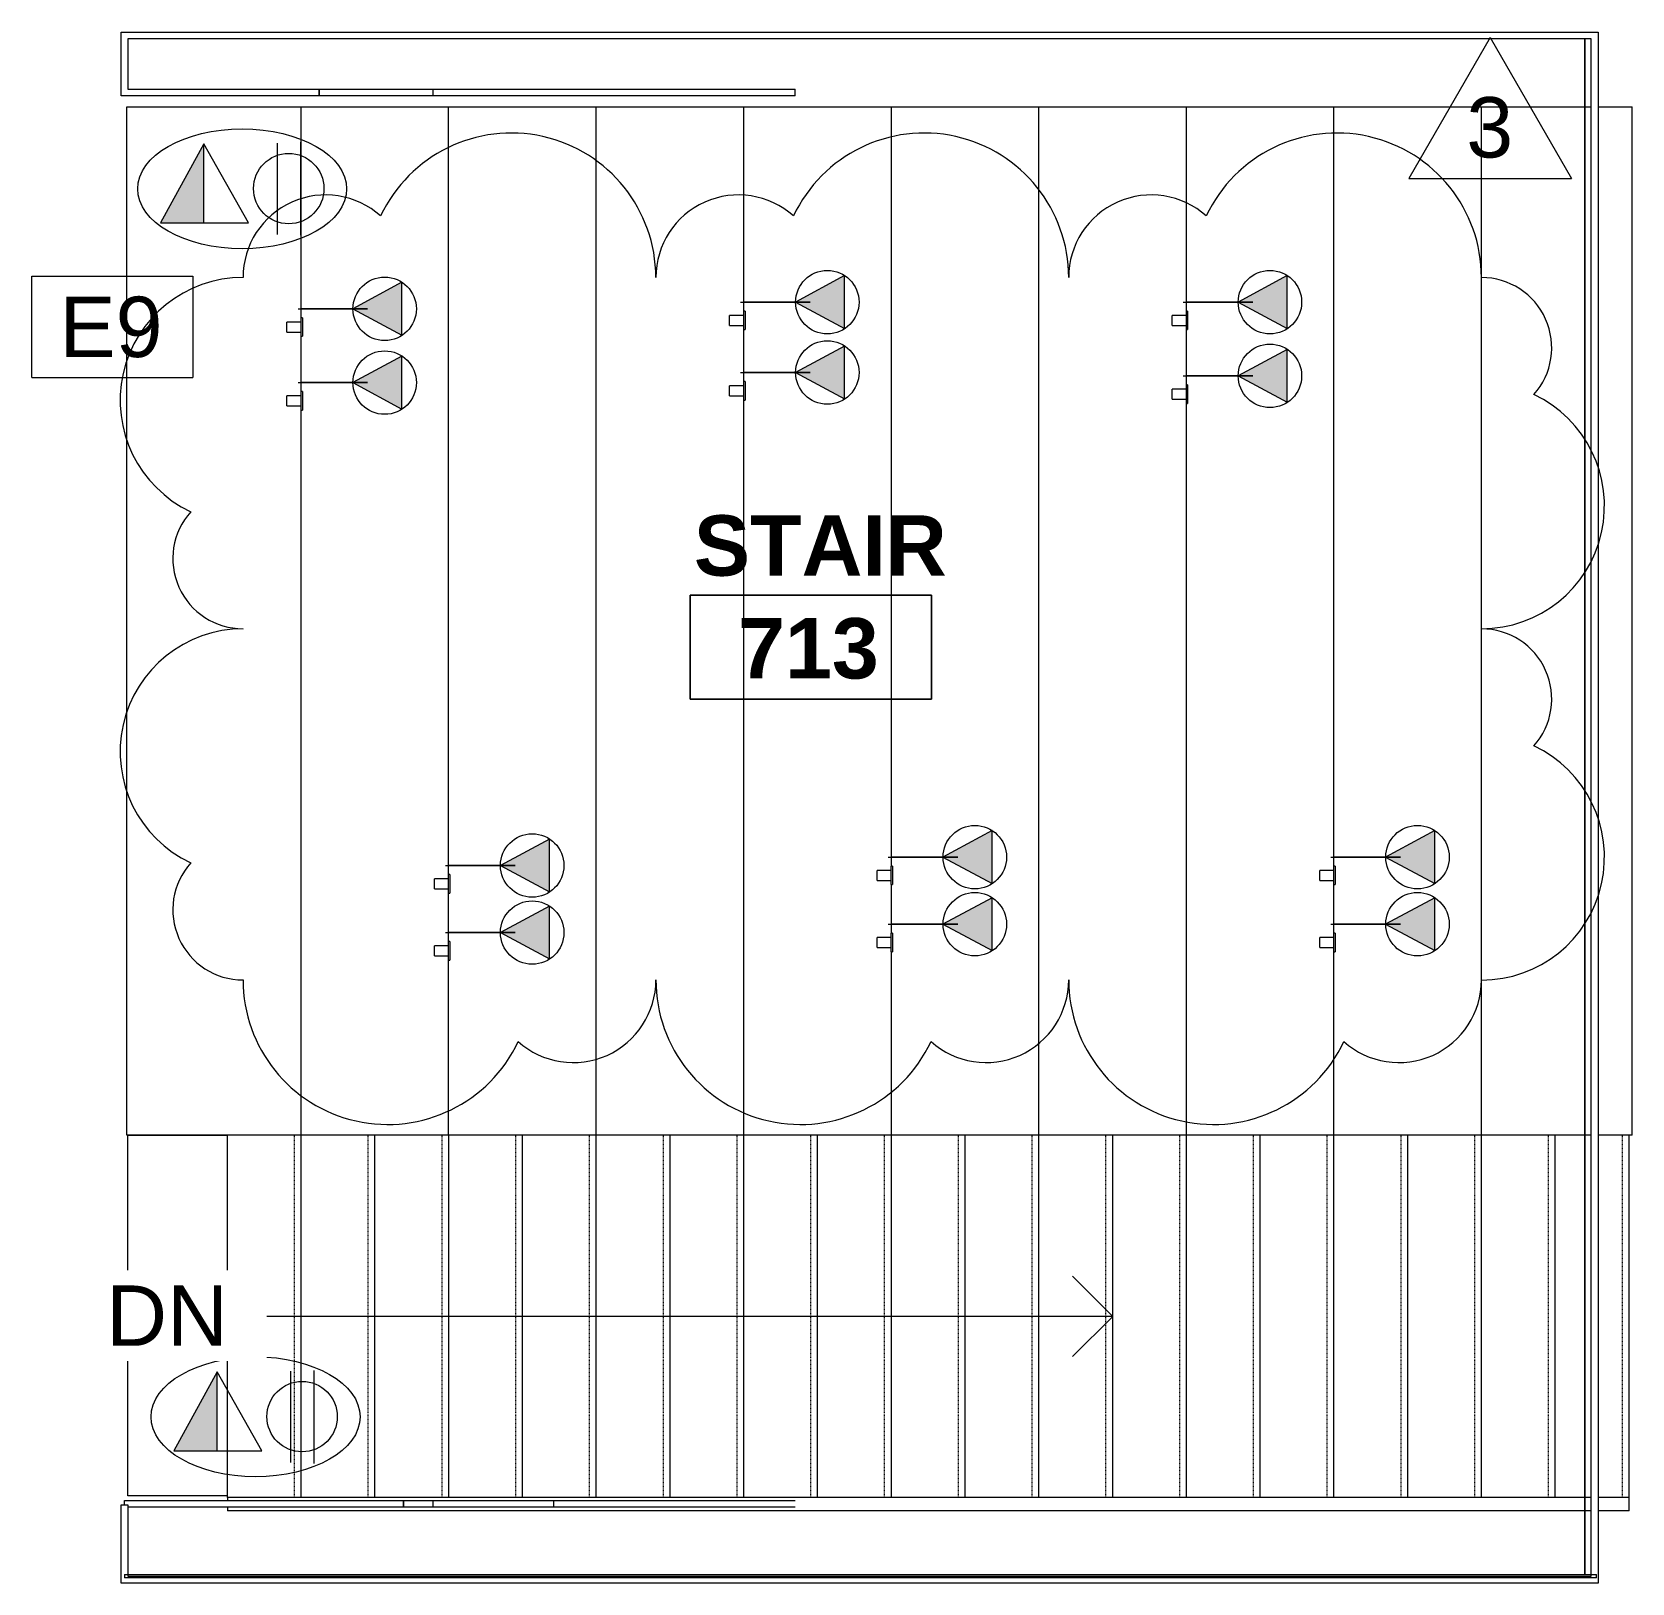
# Model space of a CAD drawing. Header units: inches. Extents: x -2349 to 1043, y -456 to 2193.
# Drawn here: x 247.5 to 486.1, y 299.5 to 530.7 of the extents above; entities that cross this region are included whole.
import ezdxf

# ---------------------------------------------------------------- set-up
doc = ezdxf.new("R2010")
doc.units = ezdxf.units.IN
doc.header["$MEASUREMENT"] = 0
doc.linetypes.add('Overhead 1_16_', pattern=[0.101562, 0.0625, -0.039062])
for name, color, linetype, lineweight in [('A-ANNO-KEYN', 231, 'Continuous', 9), ('A-ANNO-NOTE', 131, 'Continuous', 30), ('A-AREA-IDEN', 2, 'Continuous', 9), ('A-GENM', 13, 'Continuous', 9), ('A-GLAZ-CURT', 52, 'Continuous', 13), ('A-GLAZ-CWMG', 51, 'Continuous', 13), ('E-ELEC-FIXT', 91, 'Continuous', 9), ('G-ANNO-REVC', 71, 'Continuous', 9), ('G-ANNO-REVC-IDEN', 71, 'Continuous', 9), ('I-WALL', 2, 'Continuous', 13), ('S-STRS', 31, 'Continuous', 9), ('S-STRS-ANNO', 31, 'Continuous', 9), ('S-STRS-IDEN', 31, 'Continuous', 9)]:
    doc.layers.add(name, color=color, linetype=linetype, lineweight=lineweight)
doc.styles.add('Arial', font='arial.ttf', dxfattribs={"height": 9})
doc.styles.add('Swis721 Lt BT_B', font='', dxfattribs={"height": 9})
doc.styles.get('Swis721 Lt BT_B').set_extended_font_data('Swis721 Lt BT', bold=True)

# ---------------------------------------------------------------- blocks, each defined once
blk = doc.blocks.new('Rectangular Mullion - 1_ x 1_ SQUARE-9059006-7TH FLOOR POWER _ SIGNAL')
at = {"layer": 'A-GLAZ-CWMG', "lineweight": 9}
for p, q in [((285.7, 299.47), (260.85, 299.47)), ((261.85, 300.47), (285.7, 300.47))]:
    blk.add_line(p, q, dxfattribs=at)
blk = doc.blocks.new('Rectangular Mullion - 1_ x 1_ SQUARE-9059041-7TH FLOOR POWER _ SIGNAL')
at = {"layer": 'A-GLAZ-CWMG', "lineweight": 9}
for p, q in [((480.05, 300.47), (480.05, 323)), ((481.05, 323), (481.05, 299.47))]:
    blk.add_line(p, q, dxfattribs=at)
blk = doc.blocks.new('Rectangular Mullion - 1_ x 1_ SQUARE-9059005-7TH FLOOR POWER _ SIGNAL')
at = {"layer": 'A-GLAZ-CWMG', "lineweight": 9}
for p, q in [((260.85, 311.11), (261.85, 311.11)), ((260.85, 299.47), (260.85, 311.11)), ((261.85, 311.11), (261.85, 300.47))]:
    blk.add_line(p, q, dxfattribs=at)
blk = doc.blocks.new('Rectangular Mullion - 1_ x 1_ SQUARE-9176759-7TH FLOOR POWER _ SIGNAL')
at = {"layer": 'A-GLAZ-CWMG', "lineweight": 9}
for p, q in [((260.85, 530.72), (285.7, 530.72)), ((285.7, 529.72), (261.85, 529.72))]:
    blk.add_line(p, q, dxfattribs=at)
blk = doc.blocks.new('Rectangular Mullion - 1_ x 1_ SQUARE-9176758-7TH FLOOR POWER _ SIGNAL')
at = {"layer": 'A-GLAZ-CWMG', "lineweight": 9}
for p, q in [((260.85, 521.22), (260.85, 530.72)), ((261.85, 529.72), (261.85, 522.22))]:
    blk.add_line(p, q, dxfattribs=at)
blk = doc.blocks.new('Stairs 3 - Stairs 3-8865407-7TH FLOOR POWER _ SIGNAL')
at = {"layer": 'S-STRS'}
for p, q in [((261.68, 519.57), (287.67, 519.57)), ((261.68, 366.22), (261.68, 519.57)), ((287.67, 519.57), (309.67, 519.57)), ((287.67, 488.1), (287.67, 519.57)), ((309.67, 519.57), (331.68, 519.57)), ((309.67, 405.1), (309.67, 519.57)), ((331.68, 519.57), (353.68, 519.57)), ((331.68, 366.22), (331.68, 519.57)), ((353.68, 519.57), (375.68, 519.57)), ((353.68, 489.1), (353.68, 519.57)), ((375.68, 519.57), (397.68, 519.57)), ((375.68, 406.35), (375.68, 519.57)), ((397.68, 519.57), (419.68, 519.57)), ((397.68, 366.22), (397.68, 519.57)), ((419.68, 519.57), (441.68, 519.57)), ((419.68, 489.1), (419.68, 519.57)), ((441.68, 519.57), (463.68, 519.57)), ((441.68, 406.35), (441.68, 519.57)), ((463.68, 519.57), (480.05, 519.57)), ((463.68, 366.22), (463.68, 519.57)), ((481.05, 519.57), (486.12, 519.57)), ((486.12, 366.22), (486.12, 519.57)), ((287.67, 477.1), (287.67, 485.35)), ((353.68, 478.6), (353.68, 486.35)), ((419.68, 478.1), (419.68, 486.35)), ((353.68, 366.22), (353.68, 475.85)), ((419.68, 366.22), (419.68, 475.35)), ((287.67, 366.22), (287.67, 474.35)), ((375.68, 396.35), (375.68, 403.6)), ((441.68, 396.35), (441.68, 403.6)), ((309.67, 395.1), (309.67, 402.35)), ((309.67, 366.22), (309.67, 392.35)), ((375.68, 366.22), (375.68, 393.6)), ((441.68, 366.22), (441.68, 393.6)), ((287.67, 366.22), (261.68, 366.22)), ((261.85, 366.22), (276.68, 366.22)), ((261.85, 312.47), (261.85, 366.22)), ((276.68, 312.47), (276.68, 366.22)), ((309.67, 366.22), (287.68, 366.22)), ((331.68, 366.22), (309.68, 366.22)), ((353.68, 366.22), (331.68, 366.22)), ((375.68, 366.22), (353.68, 366.22)), ((397.68, 366.22), (375.68, 366.22)), ((419.68, 366.22), (397.68, 366.22)), ((441.68, 366.22), (419.68, 366.22)), ((463.68, 366.22), (441.68, 366.22)), ((480.05, 366.22), (463.68, 366.22)), ((486.12, 366.22), (481.05, 366.22)), ((276.68, 312.47), (261.85, 312.47))]:
    blk.add_line(p, q, dxfattribs=at)
blk = doc.blocks.new('System Panel - Glazed-9058453-7TH FLOOR POWER _ SIGNAL')
at = {"layer": 'A-GLAZ-CURT', "lineweight": 9}
blk.add_line((-23, 0.5), (-23, -0.5), dxfattribs=at)
blk = doc.blocks.new('System Panel - Glazed-9036165-7TH FLOOR POWER _ SIGNAL')
at = {"layer": 'A-GLAZ-CURT', "lineweight": 9}
blk.add_line((-9, 0.5), (-9, -0.5), dxfattribs=at)
blk = doc.blocks.new('Rectangular Mullion - 1_ x 1_ SQUARE-9021205-7TH FLOOR POWER _ SIGNAL')
at = {"layer": 'A-GLAZ-CWMG', "lineweight": 9}
for p, q in [((343.35, 522.22), (361.35, 522.22)), ((361.35, 521.22), (343.35, 521.22))]:
    blk.add_line(p, q, dxfattribs=at)
blk = doc.blocks.new('Rectangular Mullion - 1_ x 1_ SQUARE-9058450-7TH FLOOR POWER _ SIGNAL')
at = {"layer": 'A-GLAZ-CWMG', "lineweight": 9}
for p, q in [((307.35, 522.22), (325.35, 522.22)), ((325.35, 521.22), (307.35, 521.22))]:
    blk.add_line(p, q, dxfattribs=at)
blk = doc.blocks.new('Rectangular Mullion - 1_ x 1_ SQUARE-9058451-7TH FLOOR POWER _ SIGNAL')
at = {"layer": 'A-GLAZ-CWMG', "lineweight": 9}
for p, q in [((290.38, 522.22), (307.35, 522.22)), ((290.38, 522.22), (290.38, 521.22)), ((307.35, 521.22), (290.38, 521.22))]:
    blk.add_line(p, q, dxfattribs=at)
blk = doc.blocks.new('System Panel - Glazed-9036245-7TH FLOOR POWER _ SIGNAL')
at = {"layer": 'A-GLAZ-CURT', "lineweight": 9}
blk.add_line((-23, 0.5), (-23, -0.5), dxfattribs=at)
blk = doc.blocks.new('System Panel - Glazed-9036179-7TH FLOOR POWER _ SIGNAL')
at = {"layer": 'A-GLAZ-CURT', "lineweight": 9}
blk.add_line((-9, 0.5), (-9, -0.5), dxfattribs=at)
blk = doc.blocks.new('Rectangular Mullion - 1_ x 1_ SQUARE-9036168-7TH FLOOR POWER _ SIGNAL')
at = {"layer": 'A-GLAZ-CWMG', "lineweight": 9}
for p, q in [((343.35, 311.76), (361.35, 311.76)), ((361.35, 310.76), (343.35, 310.76))]:
    blk.add_line(p, q, dxfattribs=at)
blk = doc.blocks.new('Rectangular Mullion - 1_ x 1_ SQUARE-9036200-7TH FLOOR POWER _ SIGNAL')
at = {"layer": 'A-GLAZ-CWMG', "lineweight": 9}
for p, q in [((307.35, 311.76), (325.35, 311.76)), ((325.35, 310.76), (307.35, 310.76))]:
    blk.add_line(p, q, dxfattribs=at)
blk = doc.blocks.new('Rectangular Mullion - 1_ x 1_ SQUARE-9036241-7TH FLOOR POWER _ SIGNAL')
at = {"layer": 'A-GLAZ-CWMG', "lineweight": 9}
for p, q in [((302.95, 311.76), (307.35, 311.76)), ((302.95, 311.76), (302.95, 310.76)), ((307.35, 310.76), (302.95, 310.76))]:
    blk.add_line(p, q, dxfattribs=at)
blk = doc.blocks.new('Rectangular Mullion - 1_ x 1_ SQUARE-9176760-7TH FLOOR POWER _ SIGNAL')
at = {"layer": 'A-GLAZ-CWMG', "lineweight": 9}
for p, q in [((290.38, 521.22), (260.85, 521.22)), ((261.85, 522.22), (290.38, 522.22)), ((290.38, 521.22), (290.38, 522.22))]:
    blk.add_line(p, q, dxfattribs=at)
blk = doc.blocks.new('Rectangular Mullion - 1_ x 1_ SQUARE-9036243-7TH FLOOR POWER _ SIGNAL')
at = {"layer": 'A-GLAZ-CWMG', "lineweight": 9}
for p, q in [((261.35, 311.11), (261.35, 311.76)), ((261.35, 311.76), (302.95, 311.76)), ((302.95, 310.76), (261.85, 310.76)), ((302.95, 310.76), (302.95, 311.76))]:
    blk.add_line(p, q, dxfattribs=at)
blk = doc.blocks.new('Rectangular Mullion - 1_ x 1_ SQUARE-9059043-7TH FLOOR POWER _ SIGNAL')
at = {"layer": 'A-GLAZ-CWMG', "lineweight": 9}
for p, q in [((456.19, 300.47), (480.05, 300.47)), ((481.05, 299.47), (456.19, 299.47))]:
    blk.add_line(p, q, dxfattribs=at)
blk = doc.blocks.new('Rectangular Mullion - 1_ x 1_ SQUARE-9036236-7TH FLOOR POWER _ SIGNAL')
at = {"layer": 'A-GLAZ-CWMG', "lineweight": 9}
for p, q in [((431.84, 300.47), (456.19, 300.47)), ((456.19, 299.47), (431.84, 299.47))]:
    blk.add_line(p, q, dxfattribs=at)
blk = doc.blocks.new('Rectangular Mullion - 1_ x 1_ SQUARE-9059044-7TH FLOOR POWER _ SIGNAL')
at = {"layer": 'A-GLAZ-CWMG', "lineweight": 9}
for p, q in [((456.19, 530.72), (481.05, 530.72)), ((480.05, 529.72), (456.19, 529.72))]:
    blk.add_line(p, q, dxfattribs=at)
blk = doc.blocks.new('Rectangular Mullion - 1_ x 1_ SQUARE-9036530-7TH FLOOR POWER _ SIGNAL')
at = {"layer": 'A-GLAZ-CWMG', "lineweight": 9}
for p, q in [((431.84, 530.72), (456.19, 530.72)), ((456.19, 529.72), (431.84, 529.72))]:
    blk.add_line(p, q, dxfattribs=at)
blk = doc.blocks.new('Rectangular Mullion - 1_ x 1_ SQUARE-9059042-7TH FLOOR POWER _ SIGNAL')
at = {"layer": 'A-GLAZ-CWMG', "lineweight": 9}
for p, q in [((480.05, 507.2), (480.05, 529.72)), ((481.05, 530.72), (481.05, 507.2))]:
    blk.add_line(p, q, dxfattribs=at)
blk = doc.blocks.new('Rectangular Mullion - 1_ x 1_ SQUARE-9036667-7TH FLOOR POWER _ SIGNAL')
at = {"layer": 'A-GLAZ-CWMG', "lineweight": 9}
for p, q in [((480.05, 484.17), (480.05, 507.2)), ((481.05, 507.2), (481.05, 484.17))]:
    blk.add_line(p, q, dxfattribs=at)
blk = doc.blocks.new('PS - Power Device _Wall Base_ - Special Outlet-9783106-7TH FLOOR POWER _ SIGNAL')
at = {"layer": 'E-ELEC-FIXT'}
for p, q in [((285.55, 485.97), (285.55, 487.47)), ((287.67, 487.47), (285.55, 487.47)), ((287.67, 485.35), (287.67, 488.1)), ((287.86, 488.1), (287.67, 488.1)), ((287.86, 488.1), (287.86, 485.35)), ((285.55, 485.97), (287.67, 485.97)), ((287.67, 485.35), (287.86, 485.35))]:
    blk.add_line(p, q, dxfattribs=at)
blk = doc.blocks.new('Room Tag - Room Name and Number-3379422-7TH FLOOR POWER _ SIGNAL')
at = {"layer": 'A-AREA-IDEN'}
for p, q in [((-0.1881, -0.1636), (-0.1881, -0.0018)), ((-0.1881, -0.0018), (0.1869, -0.0018)), ((0.1869, -0.0018), (-0.1881, -0.0018)), ((-0.1881, -0.0018), (-0.1881, -0.1636)), ((0.1869, -0.0018), (0.1869, -0.1636)), ((0.1869, -0.1636), (0.1869, -0.0018)), ((0.1869, -0.1636), (-0.1881, -0.1636)), ((-0.1881, -0.1636), (0.1869, -0.1636))]:
    blk.add_line(p, q, dxfattribs=at)
blk = doc.blocks.new('Keynote Tag - Keynote Number - Boxed-135510-7TH FLOOR POWER _ SIGNAL')
at = {"layer": 'A-ANNO-KEYN'}
for p, q in [((-0.125, -0.0792), (-0.125, 0.0781)), ((-0.125, 0.0781), (0.125, 0.0781)), ((0.125, 0.0781), (0.125, -0.0792)), ((-0.125, -0.0792), (0.125, -0.0792))]:
    blk.add_line(p, q, dxfattribs=at)
blk = doc.blocks.new('Family - ___-9783975-7TH FLOOR POWER _ SIGNAL')
at = {"layer": 'G-ANNO-REVC'}
for centre, radius, start, end in [((319.02, 494.12), 21.54, 0, 154.7912), ((380.58, 494.12), 21.54, 360, 154.7912), ((442.13, 494.12), 21.54, 0, 154.7912), ((291.32, 494.12), 12.31, 48.1897, 180), ((352.88, 494.12), 12.31, 48.1897, 180), ((414.43, 494.12), 12.31, 48.1897, 180), ((279.01, 475.79), 18.33, 90, 244.7912), ((463.68, 483.64), 10.47, 318.1897, 90), ((463.68, 460.08), 18.33, 270, 64.7912), ((279.01, 452.22), 10.47, 138.1897, 270), ((279.01, 423.42), 18.33, 90, 244.7912), ((463.68, 431.27), 10.47, 318.1897, 90), ((463.68, 407.7), 18.33, 270, 64.7912), ((279.01, 399.85), 10.47, 138.1897, 270), ((300.56, 389.38), 21.54, 180, 334.7912), ((328.26, 389.38), 12.31, 228.1897, 0), ((362.11, 389.38), 21.54, 180, 334.7912), ((389.81, 389.38), 12.31, 228.1897, 0), ((423.67, 389.38), 21.54, 180, 334.7912), ((451.37, 389.38), 12.31, 228.1897, 0)]:
    blk.add_arc(centre, radius, start, end, dxfattribs=at)
blk = doc.blocks.new('Revision Tag - Revision Tag-133968-7TH FLOOR POWER _ SIGNAL')
at = {"layer": 'G-ANNO-REVC-IDEN'}
for p, q in [((0, 0.1384), (-0.1263, -0.0804)), ((0, 0.1384), (0.1263, -0.0804)), ((-0.1263, -0.0804), (0.1263, -0.0804))]:
    blk.add_line(p, q, dxfattribs=at)

msp = doc.modelspace()

# ---------------------------------------------------------------- hatches: boundary and pattern name
at = {"layer": 'A-ANNO-NOTE', "lineweight": 9}
for points in [[(273.14, 502.25), (273.14, 514.06), (266.69, 502.25)], [(368.71, 486.51), (368.71, 494.4), (361.38, 490.46)], [(434.71, 486.51), (434.71, 494.4), (427.38, 490.46), (428.43, 489.89)], [(302.7, 485.51), (302.7, 493.4), (295.38, 489.46)], [(302.7, 474.51), (302.7, 482.4), (295.38, 478.46)], [(368.71, 476.01), (368.71, 483.9), (361.38, 479.96)], [(434.71, 475.51), (434.71, 483.4), (427.38, 479.46), (428.43, 478.89)], [(324.7, 402.51), (324.7, 410.4), (317.38, 406.46)], [(390.71, 403.76), (390.71, 411.65), (383.38, 407.71)], [(456.71, 403.76), (456.71, 411.65), (449.38, 407.71)], [(390.71, 393.76), (390.71, 401.65), (383.38, 397.71)], [(456.71, 393.76), (456.71, 401.65), (449.38, 397.71)], [(324.7, 392.51), (324.7, 400.4), (317.38, 396.46)], [(275.14, 319.16), (275.14, 330.97), (268.69, 319.16)]]:
    msp.add_hatch(color=256, dxfattribs=at).paths.add_polyline_path(points, flags=0)

# ---------------------------------------------------------------- linework, layer by layer
for p, q in [((273.14, 514.06), (266.69, 502.25)), ((273.14, 514.06), (266.69, 502.25)), ((273.14, 502.25), (273.14, 514.06)), ((279.82, 502.25), (273.14, 514.06)), ((284.08, 514.17), (284.08, 500.51)), ((287.56, 514.28), (287.56, 500.41)), ((266.69, 502.25), (273.14, 502.25)), ((266.69, 502.25), (279.82, 502.25)), ((368.71, 494.4), (361.38, 490.46)), ((368.71, 486.51), (368.71, 494.4)), ((434.71, 494.4), (427.38, 490.46)), ((434.71, 486.51), (434.71, 494.4)), ((302.7, 493.4), (295.38, 489.46)), ((302.7, 485.51), (302.7, 493.4)), ((287.21, 489.45), (297.58, 489.45)), ((297.58, 489.45), (287.67, 489.45)), ((297.58, 489.45), (292.4, 489.45)), ((295.38, 489.46), (302.7, 485.51)), ((353.21, 490.45), (363.58, 490.45)), ((363.58, 490.45), (353.68, 490.45)), ((363.58, 490.45), (358.4, 490.45)), ((361.38, 490.46), (368.71, 486.51)), ((419.21, 490.45), (429.58, 490.45)), ((429.58, 490.45), (419.68, 490.45)), ((429.58, 490.45), (424.4, 490.45)), ((427.38, 490.46), (434.71, 486.51)), ((302.7, 482.4), (295.38, 478.46)), ((302.7, 474.51), (302.7, 482.4)), ((368.71, 483.9), (361.38, 479.96)), ((368.71, 476.01), (368.71, 483.9)), ((434.71, 483.4), (427.38, 479.46)), ((434.71, 475.51), (434.71, 483.4)), ((353.21, 479.95), (363.58, 479.95)), ((363.58, 479.95), (353.68, 479.95)), ((363.58, 479.95), (358.4, 479.95)), ((361.38, 479.96), (368.71, 476.01)), ((287.21, 478.45), (297.58, 478.45)), ((297.58, 478.45), (287.67, 478.45)), ((297.58, 478.45), (292.4, 478.45)), ((295.38, 478.46), (302.7, 474.51)), ((419.21, 479.45), (429.58, 479.45)), ((429.58, 479.45), (419.68, 479.45)), ((429.58, 479.45), (424.4, 479.45)), ((427.38, 479.46), (434.71, 475.51)), ((324.7, 410.4), (317.38, 406.46)), ((324.7, 402.51), (324.7, 410.4)), ((390.71, 411.65), (383.38, 407.71)), ((390.71, 403.76), (390.71, 411.65)), ((456.71, 411.65), (449.38, 407.71)), ((456.71, 403.76), (456.71, 411.65)), ((309.21, 406.45), (319.58, 406.45)), ((319.58, 406.45), (309.67, 406.45)), ((319.58, 406.45), (314.4, 406.45)), ((317.38, 406.46), (324.7, 402.51)), ((375.21, 407.7), (385.58, 407.7)), ((385.58, 407.7), (375.68, 407.7)), ((385.58, 407.7), (380.4, 407.7)), ((383.38, 407.71), (390.71, 403.76)), ((441.21, 407.7), (451.58, 407.7)), ((451.58, 407.7), (441.68, 407.7)), ((451.58, 407.7), (446.4, 407.7)), ((449.38, 407.71), (456.71, 403.76)), ((390.71, 401.65), (383.38, 397.71)), ((390.71, 393.76), (390.71, 401.65)), ((456.71, 401.65), (449.38, 397.71)), ((456.71, 393.76), (456.71, 401.65)), ((324.7, 400.4), (317.38, 396.46)), ((324.7, 392.51), (324.7, 400.4)), ((309.21, 396.45), (319.58, 396.45)), ((319.58, 396.45), (309.67, 396.45)), ((319.58, 396.45), (314.4, 396.45)), ((317.38, 396.46), (324.7, 392.51)), ((375.21, 397.7), (385.58, 397.7)), ((385.58, 397.7), (375.68, 397.7)), ((385.58, 397.7), (380.4, 397.7)), ((383.38, 397.71), (390.71, 393.76)), ((441.21, 397.7), (451.58, 397.7)), ((451.58, 397.7), (441.68, 397.7)), ((451.58, 397.7), (446.4, 397.7)), ((449.38, 397.71), (456.71, 393.76)), ((275.14, 330.97), (268.69, 319.16)), ((275.14, 330.97), (268.69, 319.16)), ((275.14, 319.16), (275.14, 330.97)), ((281.82, 319.16), (275.14, 330.97)), ((286.08, 331.08), (286.08, 317.42)), ((289.56, 331.18), (289.56, 317.31)), ((268.69, 319.16), (275.14, 319.16)), ((268.69, 319.16), (281.82, 319.16))]:
    msp.add_line(p, q, dxfattribs=at)
for centre, radius in [((285.82, 507.38), 5.25), ((300.13, 489.45), 4.73), ((366.13, 490.45), 4.73), ((432.13, 490.45), 4.73), ((366.13, 479.95), 4.73), ((300.13, 478.45), 4.73), ((432.13, 479.45), 4.73), ((322.13, 406.45), 4.73), ((388.13, 407.7), 4.73), ((454.13, 407.7), 4.73), ((322.13, 396.45), 4.73), ((388.13, 397.7), 4.73), ((454.13, 397.7), 4.73), ((287.82, 324.28), 5.25)]:
    msp.add_circle(centre, radius, dxfattribs=at)
for centre in [(278.88, 507.34), (280.88, 324.25)]:
    msp.add_ellipse(centre, major_axis=(15.58, 0), ratio=0.574637, dxfattribs=at)
at = {"layer": 'A-GENM'}
for p, q in [((479.09, 300.72), (479.09, 529.72)), ((479.09, 529.72), (479.09, 300.72))]:
    msp.add_line(p, q, dxfattribs=at)
at = {"layer": 'I-WALL', "lineweight": 9}
for p, q in [((261.35, 300.72), (480.8, 300.72)), ((261.35, 300.72), (261.35, 300.22)), ((480.8, 300.22), (480.8, 300.72)), ((480.8, 300.22), (261.35, 300.22))]:
    msp.add_line(p, q, dxfattribs=at)
at = {"layer": 'S-STRS'}
for p, q in [((276.68, 312.22), (276.68, 366.22)), ((298.68, 366.22), (287.68, 366.22)), ((287.68, 312.22), (287.68, 366.22)), ((298.68, 312.22), (298.68, 366.22)), ((320.68, 366.22), (309.68, 366.22)), ((309.68, 312.22), (309.68, 366.22)), ((320.68, 312.22), (320.68, 366.22)), ((342.68, 366.22), (331.68, 366.22)), ((331.68, 312.22), (331.68, 366.22)), ((342.68, 312.22), (342.68, 366.22)), ((364.68, 366.22), (353.68, 366.22)), ((353.68, 312.22), (353.68, 366.22)), ((364.68, 312.22), (364.68, 366.22)), ((386.68, 366.22), (375.68, 366.22)), ((375.68, 312.22), (375.68, 366.22)), ((386.68, 312.22), (386.68, 366.22)), ((408.68, 366.22), (397.68, 366.22)), ((397.68, 312.22), (397.68, 366.22)), ((408.68, 312.22), (408.68, 366.22)), ((430.68, 366.22), (419.68, 366.22)), ((419.68, 312.22), (419.68, 366.22)), ((430.68, 312.22), (430.68, 366.22)), ((452.68, 366.22), (441.68, 366.22)), ((441.68, 312.22), (441.68, 366.22)), ((452.68, 312.22), (452.68, 366.22)), ((474.68, 366.22), (463.68, 366.22)), ((463.68, 312.22), (463.68, 366.22)), ((474.68, 312.22), (474.68, 366.22)), ((485.68, 312.22), (485.68, 366.22)), ((276.68, 312.22), (276.68, 311.76)), ((287.68, 312.22), (276.68, 312.22)), ((276.68, 310.76), (276.68, 310.22)), ((480.05, 310.22), (276.68, 310.22)), ((298.68, 312.22), (287.68, 312.22)), ((309.68, 312.22), (298.68, 312.22)), ((320.68, 312.22), (309.68, 312.22)), ((331.68, 312.22), (320.68, 312.22)), ((342.68, 312.22), (331.68, 312.22)), ((353.68, 312.22), (342.68, 312.22)), ((364.68, 312.22), (353.68, 312.22)), ((375.68, 312.22), (364.68, 312.22)), ((386.68, 312.22), (375.68, 312.22)), ((397.68, 312.22), (386.68, 312.22)), ((408.68, 312.22), (397.68, 312.22)), ((419.68, 312.22), (408.68, 312.22)), ((430.68, 312.22), (419.68, 312.22)), ((441.68, 312.22), (430.68, 312.22)), ((452.68, 312.22), (441.68, 312.22)), ((463.68, 312.22), (452.68, 312.22)), ((474.68, 312.22), (463.68, 312.22)), ((480.05, 312.22), (474.68, 312.22)), ((485.68, 312.22), (481.05, 312.22)), ((485.68, 310.22), (481.05, 310.22)), ((485.68, 310.22), (485.68, 312.22))]:
    msp.add_line(p, q, dxfattribs=at)
at = {"layer": 'S-STRS', "linetype": 'Overhead 1_16_'}
for p, q in [((286.68, 312.22), (286.68, 366.22)), ((297.68, 312.22), (297.68, 366.22)), ((308.68, 312.22), (308.68, 366.22)), ((319.68, 312.22), (319.68, 366.22)), ((330.68, 312.22), (330.68, 366.22)), ((341.68, 312.22), (341.68, 366.22)), ((352.68, 312.22), (352.68, 366.22)), ((363.68, 312.22), (363.68, 366.22)), ((374.68, 312.22), (374.68, 366.22)), ((385.68, 312.22), (385.68, 366.22)), ((396.68, 312.22), (396.68, 366.22)), ((407.68, 312.22), (407.68, 366.22)), ((418.68, 312.22), (418.68, 366.22)), ((429.68, 312.22), (429.68, 366.22)), ((440.68, 312.22), (440.68, 366.22)), ((451.68, 312.22), (451.68, 366.22)), ((462.68, 312.22), (462.68, 366.22)), ((473.68, 312.22), (473.68, 366.22)), ((484.68, 312.22), (484.68, 366.22))]:
    msp.add_line(p, q, dxfattribs=at)
at = {"layer": 'S-STRS-ANNO'}
for p, q in [((408.68, 339.22), (402.68, 345.22)), ((287.68, 339.22), (276.68, 339.22)), ((298.68, 339.22), (287.68, 339.22)), ((309.68, 339.22), (298.68, 339.22)), ((320.68, 339.22), (309.68, 339.22)), ((331.68, 339.22), (320.68, 339.22)), ((342.68, 339.22), (331.68, 339.22)), ((353.68, 339.22), (342.68, 339.22)), ((364.68, 339.22), (353.68, 339.22)), ((375.68, 339.22), (364.68, 339.22)), ((386.68, 339.22), (375.68, 339.22)), ((397.68, 339.22), (386.68, 339.22)), ((408.68, 339.22), (397.68, 339.22)), ((408.68, 339.22), (402.68, 333.22))]:
    msp.add_line(p, q, dxfattribs=at)

# ---------------------------------------------------------------- block references
at = {"layer": 'A-ANNO-KEYN', "xscale": 95.99999999999994, "yscale": 95.99999999999994, "zscale": 95.99999999999994}
msp.add_blockref('Keynote Tag - Keynote Number - Boxed-135510-7TH FLOOR POWER _ SIGNAL', (259.54, 486.8), dxfattribs=at)
at = {"layer": 'A-AREA-IDEN', "xscale": 95.99999999999994, "yscale": 95.99999999999994, "zscale": 95.99999999999994}
msp.add_blockref('Room Tag - Room Name and Number-3379422-7TH FLOOR POWER _ SIGNAL', (363.72, 446.95), dxfattribs=at)
at = {"layer": 'A-GLAZ-CURT', "lineweight": 9, "rotation": 180}
for name, p in [('System Panel - Glazed-9058453-7TH FLOOR POWER _ SIGNAL', (284.35, 521.72)), ('System Panel - Glazed-9036165-7TH FLOOR POWER _ SIGNAL', (352.35, 521.72)), ('System Panel - Glazed-9036245-7TH FLOOR POWER _ SIGNAL', (284.35, 311.26)), ('System Panel - Glazed-9036179-7TH FLOOR POWER _ SIGNAL', (316.35, 311.26))]:
    msp.add_blockref(name, p, dxfattribs=at)
at = {"layer": 'A-GLAZ-CWMG', "lineweight": 9}
for name, p in [('Rectangular Mullion - 1_ x 1_ SQUARE-9176759-7TH FLOOR POWER _ SIGNAL', (0, 0)), ('Rectangular Mullion - 1_ x 1_ SQUARE-9176758-7TH FLOOR POWER _ SIGNAL', (0, 0)), ('Rectangular Mullion - 1_ x 1_ SQUARE-9036530-7TH FLOOR POWER _ SIGNAL', (-146.13, 0)), ('Rectangular Mullion - 1_ x 1_ SQUARE-9036530-7TH FLOOR POWER _ SIGNAL', (-121.78, 0)), ('Rectangular Mullion - 1_ x 1_ SQUARE-9036530-7TH FLOOR POWER _ SIGNAL', (-97.42, 0)), ('Rectangular Mullion - 1_ x 1_ SQUARE-9036530-7TH FLOOR POWER _ SIGNAL', (-73.07, 0)), ('Rectangular Mullion - 1_ x 1_ SQUARE-9036530-7TH FLOOR POWER _ SIGNAL', (-48.71, 0)), ('Rectangular Mullion - 1_ x 1_ SQUARE-9036530-7TH FLOOR POWER _ SIGNAL', (-24.36, 0)), ('Rectangular Mullion - 1_ x 1_ SQUARE-9036530-7TH FLOOR POWER _ SIGNAL', (0, 0)), ('Rectangular Mullion - 1_ x 1_ SQUARE-9059044-7TH FLOOR POWER _ SIGNAL', (0, 0)), ('Rectangular Mullion - 1_ x 1_ SQUARE-9059042-7TH FLOOR POWER _ SIGNAL', (0, 0)), ('Rectangular Mullion - 1_ x 1_ SQUARE-9176760-7TH FLOOR POWER _ SIGNAL', (0, 0)), ('Rectangular Mullion - 1_ x 1_ SQUARE-9058451-7TH FLOOR POWER _ SIGNAL', (0, 0)), ('Rectangular Mullion - 1_ x 1_ SQUARE-9058450-7TH FLOOR POWER _ SIGNAL', (0, 0)), ('Rectangular Mullion - 1_ x 1_ SQUARE-9021205-7TH FLOOR POWER _ SIGNAL', (-18, 0)), ('Rectangular Mullion - 1_ x 1_ SQUARE-9021205-7TH FLOOR POWER _ SIGNAL', (0, 0)), ('Rectangular Mullion - 1_ x 1_ SQUARE-9036667-7TH FLOOR POWER _ SIGNAL', (0, 0)), ('Rectangular Mullion - 1_ x 1_ SQUARE-9036667-7TH FLOOR POWER _ SIGNAL', (0, -23.03)), ('Rectangular Mullion - 1_ x 1_ SQUARE-9036667-7TH FLOOR POWER _ SIGNAL', (0, -46.05)), ('Rectangular Mullion - 1_ x 1_ SQUARE-9036667-7TH FLOOR POWER _ SIGNAL', (0, -69.08)), ('Rectangular Mullion - 1_ x 1_ SQUARE-9036667-7TH FLOOR POWER _ SIGNAL', (0, -92.1)), ('Rectangular Mullion - 1_ x 1_ SQUARE-9036667-7TH FLOOR POWER _ SIGNAL', (0, -115.12)), ('Rectangular Mullion - 1_ x 1_ SQUARE-9036667-7TH FLOOR POWER _ SIGNAL', (0, -138.15)), ('Rectangular Mullion - 1_ x 1_ SQUARE-9036667-7TH FLOOR POWER _ SIGNAL', (0, -161.18)), ('Rectangular Mullion - 1_ x 1_ SQUARE-9059041-7TH FLOOR POWER _ SIGNAL', (0, 0)), ('Rectangular Mullion - 1_ x 1_ SQUARE-9059005-7TH FLOOR POWER _ SIGNAL', (0, 0)), ('Rectangular Mullion - 1_ x 1_ SQUARE-9036243-7TH FLOOR POWER _ SIGNAL', (0, 0)), ('Rectangular Mullion - 1_ x 1_ SQUARE-9036241-7TH FLOOR POWER _ SIGNAL', (0, 0)), ('Rectangular Mullion - 1_ x 1_ SQUARE-9036200-7TH FLOOR POWER _ SIGNAL', (0, 0)), ('Rectangular Mullion - 1_ x 1_ SQUARE-9036168-7TH FLOOR POWER _ SIGNAL', (-18, 0)), ('Rectangular Mullion - 1_ x 1_ SQUARE-9036168-7TH FLOOR POWER _ SIGNAL', (0, 0)), ('Rectangular Mullion - 1_ x 1_ SQUARE-9059006-7TH FLOOR POWER _ SIGNAL', (0, 0)), ('Rectangular Mullion - 1_ x 1_ SQUARE-9036236-7TH FLOOR POWER _ SIGNAL', (-146.13, 0)), ('Rectangular Mullion - 1_ x 1_ SQUARE-9036236-7TH FLOOR POWER _ SIGNAL', (-121.78, 0)), ('Rectangular Mullion - 1_ x 1_ SQUARE-9036236-7TH FLOOR POWER _ SIGNAL', (-97.42, 0)), ('Rectangular Mullion - 1_ x 1_ SQUARE-9036236-7TH FLOOR POWER _ SIGNAL', (-73.07, 0)), ('Rectangular Mullion - 1_ x 1_ SQUARE-9036236-7TH FLOOR POWER _ SIGNAL', (-48.71, 0)), ('Rectangular Mullion - 1_ x 1_ SQUARE-9036236-7TH FLOOR POWER _ SIGNAL', (-24.36, 0)), ('Rectangular Mullion - 1_ x 1_ SQUARE-9036236-7TH FLOOR POWER _ SIGNAL', (0, 0)), ('Rectangular Mullion - 1_ x 1_ SQUARE-9059043-7TH FLOOR POWER _ SIGNAL', (0, 0))]:
    msp.add_blockref(name, p, dxfattribs=at)
at = {"layer": 'E-ELEC-FIXT'}
for p in [(66, 1), (132, 1), (0, 0), (66, -9.5), (132, -10), (0, -11), (88, -81.75), (154, -81.75), (22, -83), (88, -91.75), (154, -91.75), (22, -93)]:
    msp.add_blockref('PS - Power Device _Wall Base_ - Special Outlet-9783106-7TH FLOOR POWER _ SIGNAL', p, dxfattribs=at)
at = {"layer": 'G-ANNO-REVC'}
msp.add_blockref('Family - ___-9783975-7TH FLOOR POWER _ SIGNAL', (0, 0), dxfattribs=at)
at = {"layer": 'G-ANNO-REVC-IDEN', "xscale": 95.99999999999994, "yscale": 95.99999999999994, "zscale": 95.99999999999994}
msp.add_blockref('Revision Tag - Revision Tag-133968-7TH FLOOR POWER _ SIGNAL', (464.95, 516.62), dxfattribs=at)
at = {"layer": 'S-STRS'}
msp.add_blockref('Stairs 3 - Stairs 3-8865407-7TH FLOOR POWER _ SIGNAL', (0, 0), dxfattribs=at)

# ---------------------------------------------------------------- texts
at = {"layer": 'A-ANNO-KEYN', "insert": (251.63, 491.26), "char_height": 9, "width": 18.786, "attachment_point": 1, "style": 'Arial'}
msp.add_mtext('E9', dxfattribs=at)
at = {"layer": 'A-AREA-IDEN', "char_height": 9, "attachment_point": 1, "style": 'Swis721 Lt BT_B'}
for s, insert, width in [('STAIR', (346.23, 458.66), 42.117), ('713', (352.83, 443.34), 25.452)]:
    msp.add_mtext(s, dxfattribs=dict(at, insert=insert, width=width))
at = {"layer": 'G-ANNO-REVC-IDEN', "insert": (461.41, 521.01), "char_height": 9, "width": 8.484, "attachment_point": 1, "style": 'Arial'}
msp.add_mtext('3', dxfattribs=at)

# ---------------------------------------------------------------- next in the draw order: texts
at = {"layer": 'S-STRS-IDEN', "insert": (258.6, 343.84), "char_height": 9, "width": 21.6986, "attachment_point": 1, "line_spacing_factor": 0.941778, "style": 'Arial', "bg_fill": 3, "box_fill_scale": 1.25, "bg_fill_color": 256, "bg_fill_true_color": 13158600, "bg_fill_transparency": 0}
msp.add_mtext('DN', dxfattribs=at)

doc.saveas('drawing.dxf')
